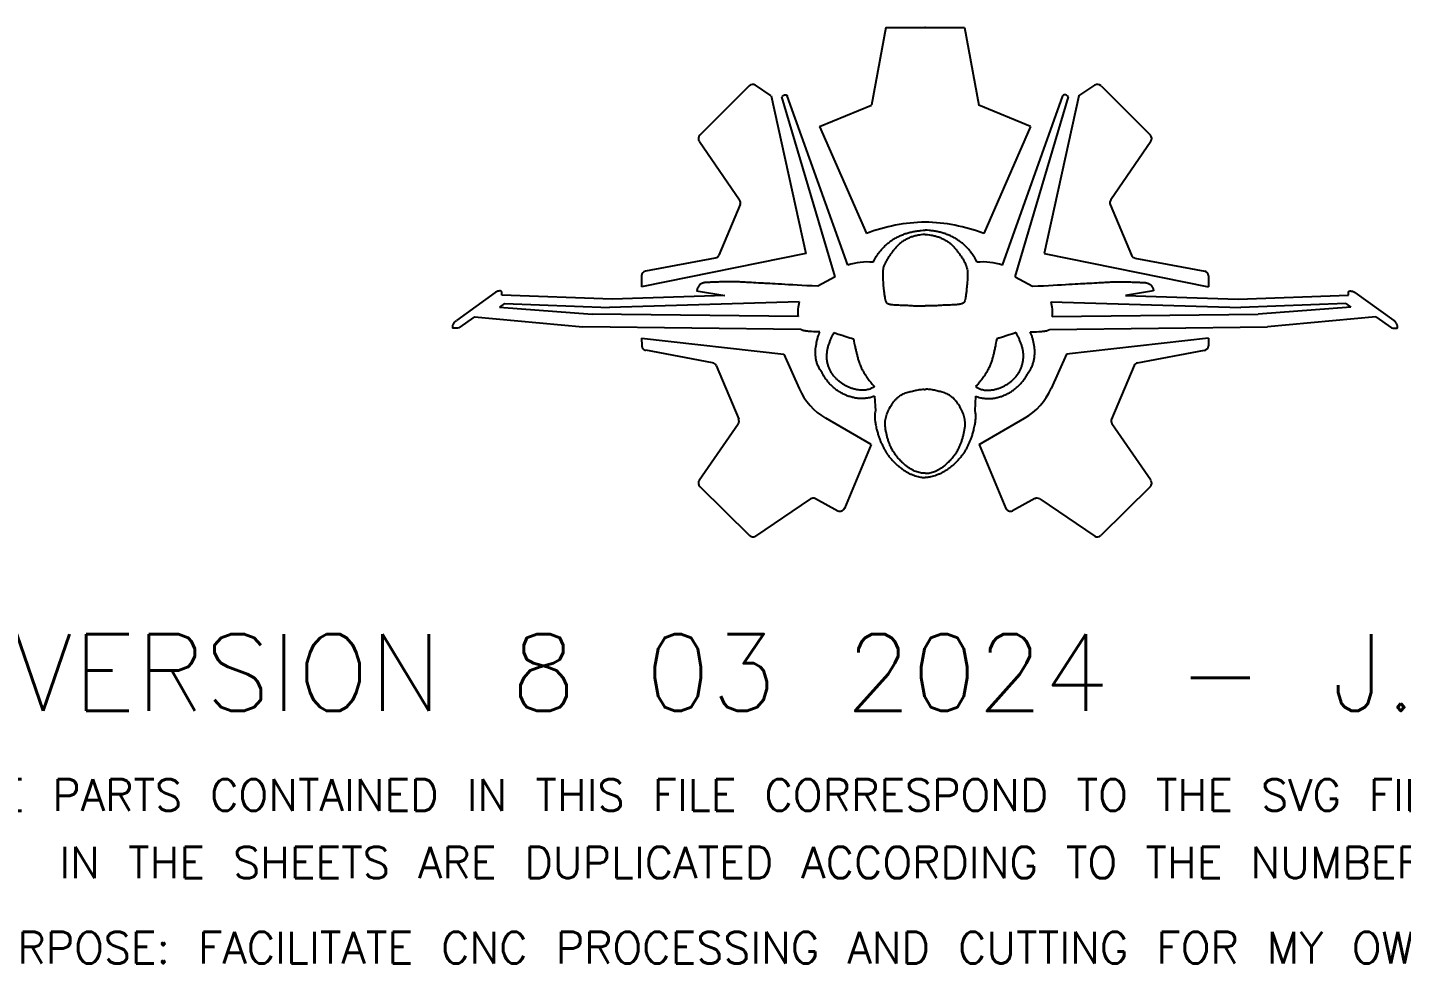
# Model space of a CAD drawing. Header units: millimetres. Extents: x 2758 to 41047, y 670 to 17125.
# Drawn here: x 11057 to 21950, y 9705 to 17125 of the extents above; entities that cross this region are included whole.
import ezdxf
from ezdxf.enums import TextEntityAlignment as Align

# ---------------------------------------------------------------- set-up
doc = ezdxf.new("R2010")
doc.units = ezdxf.units.MM
doc.layers.add('Cockpit Plans', color=6, linetype='Continuous')
doc.styles.get("Standard").update_dxf_attribs({"font": 'txt.shx'})

msp = doc.modelspace()

# ---------------------------------------------------------------- linework, layer by layer
at = {"color": 7, "linetype": 'Continuous'}
for p, q in [((17862, 17125), (17748, 16508)), ((17862, 17125), (18485, 17125)), ((18485, 17125), (18599, 16508)), ((16954, 16583), (16828, 16667)), ((19393, 16583), (19519, 16667)), ((16779, 16663), (16388, 16271)), ((16954, 16583), (17229, 15333)), ((17460, 15148), (17038, 16574)), ((17561, 15240), (17081, 16584)), ((18786, 15240), (19266, 16584)), ((18887, 15148), (19309, 16574)), ((19393, 16583), (19118, 15333)), ((19568, 16663), (19959, 16271)), ((17337, 16340), (17748, 16508)), ((19010, 16340), (18599, 16508)), ((17337, 16340), (17709, 15491)), ((19010, 16340), (18638, 15491)), ((16384, 16222), (16702, 15758)), ((19963, 16222), (19645, 15758)), ((16706, 15722), (16538, 15320)), ((19641, 15722), (19809, 15320)), ((17229, 15333), (15926, 15070)), ((16510, 15297), (15957, 15194)), ((19118, 15333), (20421, 15070)), ((19837, 15297), (20390, 15194)), ((15926, 15156), (15926, 15070)), ((17460, 15148), (17322, 15073)), ((18887, 15148), (19025, 15073)), ((20421, 15156), (20421, 15070)), ((16362, 15038), (16586, 15000)), ((19985, 15038), (19761, 15000)), ((14766, 15025), (14458, 14802)), ((14838, 14937), (14798, 14907)), ((15693, 14972), (14817, 15004)), ((14838, 14937), (15670, 14906)), ((17175, 14950), (15670, 14906)), ((16586, 15000), (15693, 14972)), ((19172, 14950), (20677, 14906)), ((19761, 15000), (20654, 14972)), ((20654, 14972), (21530, 15004)), ((21509, 14937), (20677, 14906)), ((21509, 14937), (21549, 14907)), ((21581, 15025), (21889, 14802)), ((14601, 14831), (14477, 14743)), ((14601, 14831), (15460, 14753)), ((14798, 14907), (15534, 14852)), ((17166, 14834), (15534, 14852)), ((19181, 14834), (20813, 14852)), ((21549, 14907), (20813, 14852)), ((21746, 14831), (20887, 14753)), ((21746, 14831), (21870, 14743)), ((17188, 14730), (15460, 14753)), ((19159, 14730), (20887, 14753)), ((15926, 14663), (17053, 14535)), ((15926, 14663), (15928, 14602)), ((20421, 14663), (19294, 14535)), ((20421, 14663), (20419, 14602)), ((16489, 14467), (15959, 14566)), ((17053, 14535), (17175, 14262)), ((19294, 14535), (19172, 14262)), ((19858, 14467), (20388, 14566)), ((16517, 14444), (16696, 14021)), ((19830, 14444), (19651, 14021)), ((17773, 14202), (17779, 14086)), ((18574, 14202), (18568, 14086)), ((16383, 13535), (16692, 13984)), ((17745, 13820), (17385, 14028)), ((18602, 13820), (18962, 14028)), ((19964, 13535), (19655, 13984)), ((17745, 13820), (17534, 13313)), ((18602, 13820), (18813, 13313)), ((16388, 13486), (16780, 13098)), ((19959, 13486), (19567, 13098)), ((17264, 13388), (16828, 13093)), ((17304, 13390), (17481, 13294)), ((19043, 13390), (18866, 13294)), ((19083, 13388), (19519, 13093))]:
    msp.add_line(p, q, dxfattribs=at)
for centre, radius, start, end in [((16806, 16636), 38.1, 56.0937, 135.0683), ((19541, 16636), 38.1, 44.9317, 123.9063), ((16415, 16244), 38.1, 135.0683, 214.4407), ((19932, 16244), 38.1, 325.5593, 44.9317), ((16671, 15736), 38.1, 337.262, 34.4407), ((19676, 15736), 38.1, 145.5593, 202.738), ((18197, 14217), 1365, 90.9953, 110.947), ((18150, 14217), 1365, 69.053, 89.0047), ((16503, 15335), 38.1, 280.6157, 337.262), ((17717, 14774), 492, 84.8224, 108.5454), ((18630, 14774), 492, 71.4546, 95.1776), ((19844, 15335), 38.1, 202.738, 259.3843), ((15964, 15156), 38.1, 100.6157, 180), ((20383, 15156), 38.1, 0, 79.3843), ((17455, 14870), 291, 164.1729, 187.0226), ((18892, 14870), 291, 352.9774, 15.8271), ((15966, 14603), 38.1, 181.232, 259.4504), ((20381, 14603), 38.1, 280.5496, 358.768), ((16482, 14430), 38.1, 22.8291, 79.4504), ((19865, 14430), 38.1, 100.5496, 157.1709), ((17639, 14468), 508, 203.9507, 239.9476), ((18708, 14468), 508, 300.0524, 336.0493), ((16660, 14006), 38.1, 325.5126, 22.8291), ((19687, 14006), 38.1, 157.1709, 214.4874), ((16415, 13513), 38.1, 145.5126, 225.2684), ((19932, 13513), 38.1, 314.7316, 34.4874), ((17286, 13356), 38.1, 61.6992, 124.0416), ((17499, 13328), 38.1, 241.6992, 337.4571), ((18848, 13328), 38.1, 202.5429, 298.3008), ((19061, 13356), 38.1, 55.9584, 118.3008), ((16807, 13125), 38.1, 225.2684, 304.0416), ((19540, 13125), 38.1, 235.9584, 314.7316)]:
    msp.add_arc(centre, radius, start, end, dxfattribs=at)
for points, knots in [([(17038, 16574), (17042, 16578), (17047, 16583), (17052, 16588), (17057, 16591), (17064, 16591), (17070, 16591), (17072, 16591), (17075, 16590), (17079, 16587), (17080, 16585), (17081, 16584), (17081, 16584), (17081, 16584), (17081, 16584), (17081, 16584), (17081, 16584), (17081, 16584), (17081, 16584), (17081, 16584), (17081, 16584)], [0, 0, 0, 0, 0.113827, 0.24279, 0.371158, 0.490256, 0.613154, 0.727441, 0.779281, 0.837555, 0.917894, 0.962281, 0.992051, 0.994539, 0.995625, 0.995869, 0.996087, 0.996537, 0.997081, 1, 1, 1, 1]), ([(19309, 16574), (19305, 16578), (19300, 16583), (19295, 16588), (19290, 16591), (19283, 16591), (19277, 16591), (19275, 16591), (19272, 16590), (19268, 16587), (19267, 16585), (19266, 16584), (19266, 16584), (19266, 16584), (19266, 16584), (19266, 16584), (19266, 16584), (19266, 16584), (19266, 16584), (19266, 16584), (19266, 16584)], [0, 0, 0, 0, 0.1137738, 0.2427449, 0.3711205, 0.4902258, 0.6131305, 0.7274243, 0.7792675, 0.8375454, 0.9178895, 0.9622788, 0.9920505, 0.9945386, 0.9956248, 0.9958684, 0.9960871, 0.9965367, 0.997081, 1, 1, 1, 1]), ([(17762, 15264), (17776, 15293), (17793, 15320), (17812, 15346), (17832, 15370), (17855, 15393), (17878, 15414), (17903, 15433), (17929, 15450), (17957, 15466), (17986, 15479), (18016, 15491), (18047, 15500), (18078, 15507), (18110, 15512), (18142, 15516), (18174, 15519), (18163, 15518), (18174, 15519)], [0, 0, 0, 0, 0.06264, 0.125231, 0.187911, 0.250719, 0.3136, 0.375332, 0.43699, 0.498578, 0.560163, 0.623067, 0.686016, 0.748935, 0.811735, 0.874496, 0.937271, 1, 1, 1, 1]), ([(18174, 15484), (18144, 15482), (18116, 15478), (18087, 15471), (18060, 15462), (18033, 15450), (18008, 15437), (17984, 15421), (17962, 15402), (17942, 15382), (17923, 15359), (17906, 15336), (17888, 15312), (17873, 15288), (17859, 15262), (17851, 15245), (17844, 15227), (17840, 15208), (17837, 15189), (17837, 15170), (17838, 15151), (17839, 15107), (17843, 15064), (17848, 15021), (17851, 15000), (17854, 14979), (17860, 14957), (17863, 14949), (17867, 14943), (17874, 14938), (17882, 14935), (17892, 14932), (17903, 14930), (17914, 14928), (17951, 14926), (17988, 14924), (18025, 14923), (18062, 14921), (18099, 14918), (18136, 14918), (18174, 14918), (18161, 14918), (18174, 14918)], [0, 0, 0, 0, 0.027999, 0.055968, 0.083954, 0.111958, 0.139957, 0.167476, 0.195039, 0.222571, 0.250016, 0.27799, 0.306052, 0.334124, 0.362131, 0.390104, 0.408487, 0.426898, 0.445221, 0.463467, 0.481785, 0.500181, 0.541817, 0.583451, 0.625178, 0.645871, 0.666501, 0.687676, 0.695589, 0.703204, 0.710975, 0.719, 0.729538, 0.739914, 0.750269, 0.785955, 0.821632, 0.857306, 0.892976, 0.92864, 0.964324, 1, 1, 1, 1]), ([(18585, 15264), (18571, 15293), (18554, 15320), (18535, 15346), (18515, 15370), (18492, 15393), (18469, 15414), (18444, 15433), (18418, 15450), (18390, 15466), (18361, 15479), (18331, 15491), (18300, 15500), (18269, 15507), (18237, 15512), (18205, 15516), (18174, 15519), (18184, 15518), (18174, 15519)], [0, 0, 0, 0, 0.062638, 0.125229, 0.18791, 0.250717, 0.313598, 0.375331, 0.436988, 0.498577, 0.560162, 0.623066, 0.686016, 0.748935, 0.811735, 0.874496, 0.937271, 1, 1, 1, 1]), ([(18174, 15484), (18203, 15482), (18231, 15478), (18260, 15471), (18287, 15462), (18314, 15450), (18339, 15437), (18363, 15421), (18385, 15402), (18405, 15382), (18424, 15359), (18441, 15336), (18459, 15312), (18474, 15288), (18488, 15262), (18496, 15245), (18503, 15227), (18507, 15208), (18510, 15189), (18510, 15170), (18509, 15151), (18508, 15107), (18504, 15064), (18499, 15021), (18496, 15000), (18493, 14979), (18487, 14957), (18484, 14949), (18480, 14943), (18473, 14938), (18465, 14935), (18455, 14932), (18444, 14930), (18433, 14928), (18396, 14926), (18359, 14924), (18322, 14923), (18285, 14921), (18248, 14918), (18211, 14918), (18174, 14918), (18186, 14918), (18174, 14918)], [0, 0, 0, 0, 0.027999, 0.055969, 0.083954, 0.111958, 0.139958, 0.167477, 0.19504, 0.222571, 0.250016, 0.27799, 0.306053, 0.334124, 0.362131, 0.390104, 0.408487, 0.426898, 0.445221, 0.463468, 0.481785, 0.500181, 0.541817, 0.583451, 0.625178, 0.645871, 0.666501, 0.687677, 0.695589, 0.703204, 0.710975, 0.719, 0.729538, 0.739914, 0.750269, 0.785956, 0.821632, 0.857306, 0.892976, 0.92864, 0.964324, 1, 1, 1, 1]), ([(14817, 15004), (14818, 15011), (14818, 15018), (14818, 15025), (14817, 15029), (14814, 15034), (14809, 15036), (14804, 15036), (14794, 15036), (14784, 15034), (14775, 15030), (14766, 15025), (14769, 15027), (14766, 15025)], [0, 0, 0, 0, 0.082157, 0.166575, 0.24996, 0.313083, 0.377571, 0.43861, 0.501635, 0.62555, 0.750509, 0.876333, 1, 1, 1, 1]), ([(17322, 15073), (17074, 15087), (16826, 15101), (16776, 15103), (16726, 15106), (16677, 15109), (16627, 15110), (16577, 15109), (16536, 15107), (16495, 15106), (16453, 15104), (16443, 15103), (16432, 15103), (16422, 15101), (16412, 15099), (16402, 15096), (16393, 15091), (16385, 15084), (16379, 15076), (16373, 15067), (16368, 15058), (16365, 15048), (16362, 15038), (16363, 15042), (16362, 15038)], [0, 0, 0, 0, 0.2499196, 0.4998036, 0.5497896, 0.5997902, 0.6498015, 0.6997784, 0.7497535, 0.7914264, 0.8330536, 0.8747168, 0.8851791, 0.8956346, 0.9060648, 0.9164856, 0.9269541, 0.9373257, 0.9477444, 0.9582736, 0.9686862, 0.9790284, 0.9894111, 1, 1, 1, 1]), ([(19025, 15073), (19273, 15087), (19521, 15101), (19571, 15103), (19621, 15106), (19670, 15109), (19720, 15110), (19770, 15109), (19811, 15107), (19852, 15106), (19894, 15104), (19904, 15103), (19915, 15103), (19925, 15101), (19935, 15099), (19945, 15096), (19954, 15091), (19962, 15084), (19968, 15076), (19974, 15067), (19979, 15058), (19982, 15048), (19985, 15038), (19984, 15042), (19985, 15038)], [0, 0, 0, 0, 0.249923, 0.499806, 0.549792, 0.599792, 0.649803, 0.69978, 0.749755, 0.791427, 0.833054, 0.874717, 0.88518, 0.895635, 0.906065, 0.916486, 0.926954, 0.937326, 0.947745, 0.958274, 0.968686, 0.979028, 0.989411, 1, 1, 1, 1]), ([(21530, 15004), (21529, 15011), (21529, 15018), (21529, 15025), (21530, 15029), (21533, 15034), (21538, 15036), (21543, 15036), (21553, 15036), (21563, 15034), (21572, 15030), (21581, 15025), (21578, 15027), (21581, 15025)], [0, 0, 0, 0, 0.082157, 0.166575, 0.24996, 0.313083, 0.377571, 0.438609, 0.501635, 0.62555, 0.750509, 0.876333, 1, 1, 1, 1]), ([(14477, 14743), (14467, 14741), (14458, 14740), (14448, 14740), (14443, 14740), (14437, 14740), (14434, 14741), (14431, 14742), (14429, 14743), (14429, 14746), (14428, 14752), (14429, 14759), (14430, 14764), (14433, 14771), (14437, 14777), (14441, 14785), (14445, 14791), (14451, 14797), (14458, 14802), (14456, 14800), (14458, 14802)], [0, 0, 0, 0, 0.086589, 0.165727, 0.245374, 0.29353, 0.345456, 0.370705, 0.393467, 0.41428, 0.436541, 0.492018, 0.544483, 0.595116, 0.656353, 0.719142, 0.789947, 0.859281, 0.927965, 1, 1, 1, 1]), ([(17340, 14711), (17297, 14713), (17253, 14715), (17234, 14717), (17216, 14720), (17208, 14722), (17201, 14724), (17194, 14727), (17188, 14730), (17190, 14729), (17188, 14730)], [0, 0, 0, 0, 0.280089, 0.559877, 0.683252, 0.806412, 0.854713, 0.903202, 0.951797, 1, 1, 1, 1]), ([(17356, 14387), (17341, 14410), (17328, 14434), (17318, 14459), (17310, 14485), (17306, 14512), (17304, 14539), (17304, 14566), (17307, 14591), (17311, 14616), (17316, 14641), (17322, 14665), (17330, 14689), (17340, 14711), (17336, 14704), (17340, 14711)], [0, 0, 0, 0, 0.079965, 0.160012, 0.24002, 0.319997, 0.400041, 0.480063, 0.559975, 0.633339, 0.706818, 0.78025, 0.853499, 0.926636, 1, 1, 1, 1]), ([(17773, 14278), (17759, 14269), (17743, 14261), (17727, 14256), (17711, 14252), (17694, 14250), (17677, 14249), (17650, 14250), (17623, 14255), (17598, 14262), (17573, 14270), (17549, 14282), (17527, 14295), (17505, 14309), (17484, 14326), (17465, 14344), (17448, 14364), (17433, 14385), (17420, 14408), (17409, 14432), (17402, 14457), (17396, 14483), (17394, 14509), (17394, 14535), (17397, 14561), (17402, 14586), (17410, 14611), (17419, 14636), (17429, 14660), (17440, 14684), (17452, 14706), (17448, 14699), (17452, 14706)], [0, 0, 0, 0, 0.023288, 0.046481, 0.069704, 0.092995, 0.116315, 0.139606, 0.176199, 0.212827, 0.249422, 0.285061, 0.320764, 0.356569, 0.392488, 0.428485, 0.464462, 0.500349, 0.536131, 0.571857, 0.607638, 0.643497, 0.679366, 0.715158, 0.750794, 0.786344, 0.82197, 0.857725, 0.893562, 0.929355, 0.964914, 1, 1, 1, 1]), ([(17452, 14706), (17480, 14696), (17509, 14687), (17537, 14677), (17571, 14667), (17605, 14657), (17594, 14660), (17605, 14657)], [0, 0, 0, 0, 0.186664, 0.373309, 0.560012, 0.780013, 1, 1, 1, 1]), ([(18574, 14278), (18588, 14269), (18604, 14261), (18620, 14256), (18636, 14252), (18653, 14250), (18670, 14249), (18697, 14250), (18724, 14255), (18749, 14262), (18774, 14270), (18798, 14282), (18820, 14295), (18842, 14309), (18863, 14326), (18882, 14344), (18899, 14364), (18914, 14385), (18927, 14408), (18938, 14432), (18945, 14457), (18951, 14483), (18953, 14509), (18953, 14535), (18950, 14561), (18945, 14586), (18937, 14611), (18928, 14636), (18918, 14660), (18907, 14684), (18895, 14706), (18899, 14699), (18895, 14706)], [0, 0, 0, 0, 0.023291, 0.046483, 0.069707, 0.092998, 0.116317, 0.139608, 0.176201, 0.21283, 0.249424, 0.285063, 0.320766, 0.356571, 0.39249, 0.428487, 0.464463, 0.50035, 0.536132, 0.571858, 0.607639, 0.643498, 0.679367, 0.715159, 0.750794, 0.786345, 0.82197, 0.857725, 0.893562, 0.929356, 0.964914, 1, 1, 1, 1]), ([(18895, 14706), (18867, 14696), (18838, 14687), (18810, 14677), (18776, 14667), (18742, 14657), (18753, 14660), (18742, 14657)], [0, 0, 0, 0, 0.186644, 0.373293, 0.560001, 0.780007, 1, 1, 1, 1]), ([(18991, 14387), (19006, 14410), (19019, 14434), (19029, 14459), (19037, 14485), (19041, 14512), (19043, 14539), (19043, 14566), (19040, 14591), (19036, 14616), (19031, 14641), (19025, 14665), (19017, 14689), (19007, 14711), (19011, 14704), (19007, 14711)], [0, 0, 0, 0, 0.079966, 0.160012, 0.240021, 0.319998, 0.400041, 0.480063, 0.559976, 0.633339, 0.706818, 0.78025, 0.8535, 0.926636, 1, 1, 1, 1]), ([(19007, 14711), (19050, 14713), (19094, 14715), (19113, 14717), (19131, 14720), (19139, 14722), (19146, 14724), (19153, 14727), (19159, 14730), (19157, 14729), (19159, 14730)], [0, 0, 0, 0, 0.280109, 0.559889, 0.683261, 0.806418, 0.854717, 0.903205, 0.951798, 1, 1, 1, 1]), ([(21870, 14743), (21880, 14741), (21889, 14740), (21899, 14740), (21904, 14740), (21910, 14740), (21913, 14741), (21916, 14742), (21918, 14743), (21918, 14746), (21919, 14752), (21918, 14759), (21917, 14764), (21914, 14771), (21910, 14777), (21906, 14785), (21902, 14791), (21896, 14797), (21889, 14802), (21892, 14800), (21889, 14802)], [0, 0, 0, 0, 0.08659, 0.165729, 0.245375, 0.293531, 0.345457, 0.370706, 0.393468, 0.414281, 0.436542, 0.492019, 0.544484, 0.595117, 0.656354, 0.719143, 0.789947, 0.859281, 0.927965, 1, 1, 1, 1]), ([(17605, 14657), (17611, 14628), (17617, 14599), (17623, 14570), (17630, 14541), (17637, 14513), (17645, 14484), (17654, 14456), (17666, 14429), (17683, 14396), (17703, 14364), (17725, 14334), (17748, 14305), (17773, 14278), (17765, 14287), (17773, 14278)], [0, 0, 0, 0, 0.069982, 0.139919, 0.209861, 0.279845, 0.34989, 0.419883, 0.489796, 0.559818, 0.647943, 0.735997, 0.824028, 0.912051, 1, 1, 1, 1]), ([(18742, 14657), (18736, 14628), (18730, 14599), (18724, 14570), (18717, 14541), (18710, 14513), (18702, 14484), (18693, 14456), (18681, 14429), (18664, 14396), (18644, 14364), (18622, 14334), (18599, 14305), (18574, 14278), (18582, 14287), (18574, 14278)], [0, 0, 0, 0, 0.069981, 0.139918, 0.20986, 0.279845, 0.34989, 0.419882, 0.489796, 0.559817, 0.647943, 0.735997, 0.824028, 0.912051, 1, 1, 1, 1]), ([(17773, 14202), (17749, 14193), (17723, 14188), (17698, 14184), (17672, 14183), (17646, 14184), (17620, 14187), (17590, 14194), (17561, 14203), (17533, 14215), (17505, 14229), (17479, 14246), (17454, 14265), (17430, 14286), (17408, 14309), (17389, 14334), (17371, 14360), (17356, 14387), (17361, 14378), (17356, 14387)], [0, 0, 0, 0, 0.0518992, 0.1038436, 0.1558216, 0.2077994, 0.2598049, 0.3118413, 0.3732369, 0.4347928, 0.4965407, 0.5584627, 0.6217708, 0.6851258, 0.7484508, 0.8116655, 0.8746954, 0.9374827, 1, 1, 1, 1]), ([(18574, 14202), (18598, 14193), (18624, 14188), (18649, 14184), (18675, 14183), (18701, 14184), (18727, 14187), (18757, 14194), (18786, 14203), (18814, 14215), (18842, 14229), (18868, 14246), (18893, 14265), (18917, 14286), (18939, 14309), (18958, 14334), (18976, 14360), (18991, 14387), (18986, 14378), (18991, 14387)], [0, 0, 0, 0, 0.051904, 0.103848, 0.155825, 0.207803, 0.259808, 0.311845, 0.37324, 0.434795, 0.496543, 0.558465, 0.621773, 0.685127, 0.748452, 0.811666, 0.874696, 0.937483, 1, 1, 1, 1]), ([(17892, 14108), (17902, 14126), (17914, 14144), (17926, 14161), (17940, 14177), (17956, 14192), (17972, 14204), (17990, 14215), (18009, 14224), (18028, 14231), (18046, 14236), (18064, 14240), (18082, 14245), (18100, 14249), (18118, 14253), (18137, 14255), (18155, 14257), (18174, 14256), (18167, 14256), (18174, 14256)], [0, 0, 0, 0, 0.062457, 0.125401, 0.188439, 0.251333, 0.314042, 0.375625, 0.437223, 0.498749, 0.560355, 0.615333, 0.670222, 0.725145, 0.780187, 0.835232, 0.890091, 0.944837, 1, 1, 1, 1]), ([(18455, 14108), (18445, 14126), (18433, 14144), (18421, 14161), (18407, 14177), (18391, 14192), (18375, 14204), (18357, 14215), (18338, 14224), (18319, 14231), (18301, 14236), (18283, 14240), (18265, 14245), (18247, 14249), (18229, 14253), (18210, 14255), (18192, 14257), (18174, 14256), (18180, 14256), (18174, 14256)], [0, 0, 0, 0, 0.062453, 0.125398, 0.188436, 0.25133, 0.31404, 0.375623, 0.437221, 0.498747, 0.560353, 0.615332, 0.670221, 0.725144, 0.780186, 0.835232, 0.89009, 0.944837, 1, 1, 1, 1]), ([(17779, 14086), (17776, 14070), (17774, 14054), (17774, 14038), (17775, 14022), (17777, 14005), (17779, 13989), (17782, 13973), (17788, 13944), (17795, 13915), (17804, 13886), (17813, 13861), (17823, 13836), (17835, 13812), (17847, 13788), (17859, 13765), (17873, 13742), (17892, 13718), (17912, 13696), (17933, 13674), (17955, 13653), (17979, 13634), (18003, 13616), (18025, 13603), (18047, 13590), (18071, 13580), (18095, 13571), (18116, 13565), (18138, 13560), (18150, 13558), (18162, 13558), (18174, 13558), (18170, 13558), (18174, 13558)], [0, 0, 0, 0, 0.02248, 0.044776, 0.067118, 0.089558, 0.112021, 0.134417, 0.156767, 0.197742, 0.238787, 0.279868, 0.31649, 0.353066, 0.389702, 0.42637, 0.462985, 0.499593, 0.541228, 0.582843, 0.624454, 0.666113, 0.707823, 0.749533, 0.784557, 0.81957, 0.854589, 0.88966, 0.920638, 0.951781, 0.968023, 0.984076, 1, 1, 1, 1]), ([(18174, 13591), (18154, 13591), (18136, 13594), (18117, 13598), (18099, 13605), (18082, 13612), (18060, 13624), (18039, 13638), (18019, 13653), (17993, 13675), (17969, 13699), (17947, 13725), (17927, 13753), (17910, 13782), (17898, 13807), (17888, 13832), (17879, 13858), (17872, 13884), (17866, 13911), (17860, 13937), (17857, 13964), (17856, 13985), (17857, 14007), (17861, 14028), (17866, 14049), (17874, 14069), (17882, 14089), (17892, 14108), (17889, 14101), (17892, 14108)], [0, 0, 0, 0, 0.02802, 0.055914, 0.083862, 0.111919, 0.140044, 0.176779, 0.213389, 0.249989, 0.299922, 0.349853, 0.399815, 0.449866, 0.49996, 0.540007, 0.579967, 0.61987, 0.659802, 0.699786, 0.739797, 0.77969, 0.811005, 0.842448, 0.874042, 0.905734, 0.937405, 0.968893, 1, 1, 1, 1]), ([(18174, 13591), (18193, 13591), (18211, 13594), (18230, 13598), (18248, 13605), (18265, 13612), (18287, 13624), (18308, 13638), (18328, 13653), (18354, 13675), (18378, 13699), (18400, 13725), (18420, 13753), (18437, 13782), (18449, 13807), (18459, 13832), (18468, 13858), (18475, 13884), (18481, 13911), (18487, 13937), (18490, 13964), (18491, 13985), (18490, 14007), (18486, 14028), (18481, 14049), (18473, 14069), (18465, 14089), (18455, 14108), (18458, 14101), (18455, 14108)], [0, 0, 0, 0, 0.02802, 0.055915, 0.083862, 0.11192, 0.140044, 0.17678, 0.21339, 0.249989, 0.299923, 0.349854, 0.399815, 0.449867, 0.49996, 0.540007, 0.579967, 0.619871, 0.659802, 0.699786, 0.739797, 0.779691, 0.811005, 0.842448, 0.874042, 0.905734, 0.937405, 0.968893, 1, 1, 1, 1]), ([(18568, 14086), (18571, 14070), (18573, 14054), (18573, 14038), (18572, 14022), (18570, 14005), (18568, 13989), (18565, 13973), (18559, 13944), (18552, 13915), (18543, 13886), (18534, 13861), (18524, 13836), (18512, 13812), (18501, 13788), (18488, 13765), (18474, 13742), (18455, 13718), (18435, 13696), (18414, 13674), (18392, 13653), (18368, 13634), (18344, 13616), (18322, 13603), (18300, 13590), (18276, 13580), (18252, 13571), (18231, 13565), (18209, 13560), (18197, 13558), (18185, 13558), (18174, 13558), (18177, 13558), (18174, 13558)], [0, 0, 0, 0, 0.022481, 0.044778, 0.06712, 0.08956, 0.112022, 0.134418, 0.156768, 0.197743, 0.238789, 0.279869, 0.316491, 0.353067, 0.389703, 0.426371, 0.462986, 0.499594, 0.541228, 0.582844, 0.624455, 0.666114, 0.707824, 0.749534, 0.784557, 0.81957, 0.854589, 0.88966, 0.920638, 0.951781, 0.968023, 0.984076, 1, 1, 1, 1])]:
    msp.add_open_spline(points, degree=3, knots=knots, dxfattribs=at)
msp.add_point((18174, 17125), dxfattribs=at)

# ---------------------------------------------------------------- texts
at = {"layer": 'Cockpit Plans', "color": 4, "linetype": 'ByBlock'}
for s, height, p in [('VERSION 8 03 2024 - J. MARIN', 609.6, (17998, 11707)), ('DESCRIPTION: THE PARTS CONTAINED IN THIS FILE CORRESPOND TO THE SVG FILES IN BETA RELEASE v0.2.0. SOME PARTS', 250, (18740, 10916)), ('IN THE SHEETS ARE DUPLICATED ACCORDING TO THE NUMBER NEEDED (SEE OH-MPL MASTER PARTS LISTS FILE)', 250, (21231, 10380)), ('PURPOSE: FACILITATE CNC PROCESSING AND CUTTING FOR MY OWN COCKPIT PROJECT', 250, (18048, 9705))]:
    msp.add_text(s, height=height, dxfattribs=at).set_placement(p, align=Align.CENTER)

doc.saveas('drawing.dxf')
